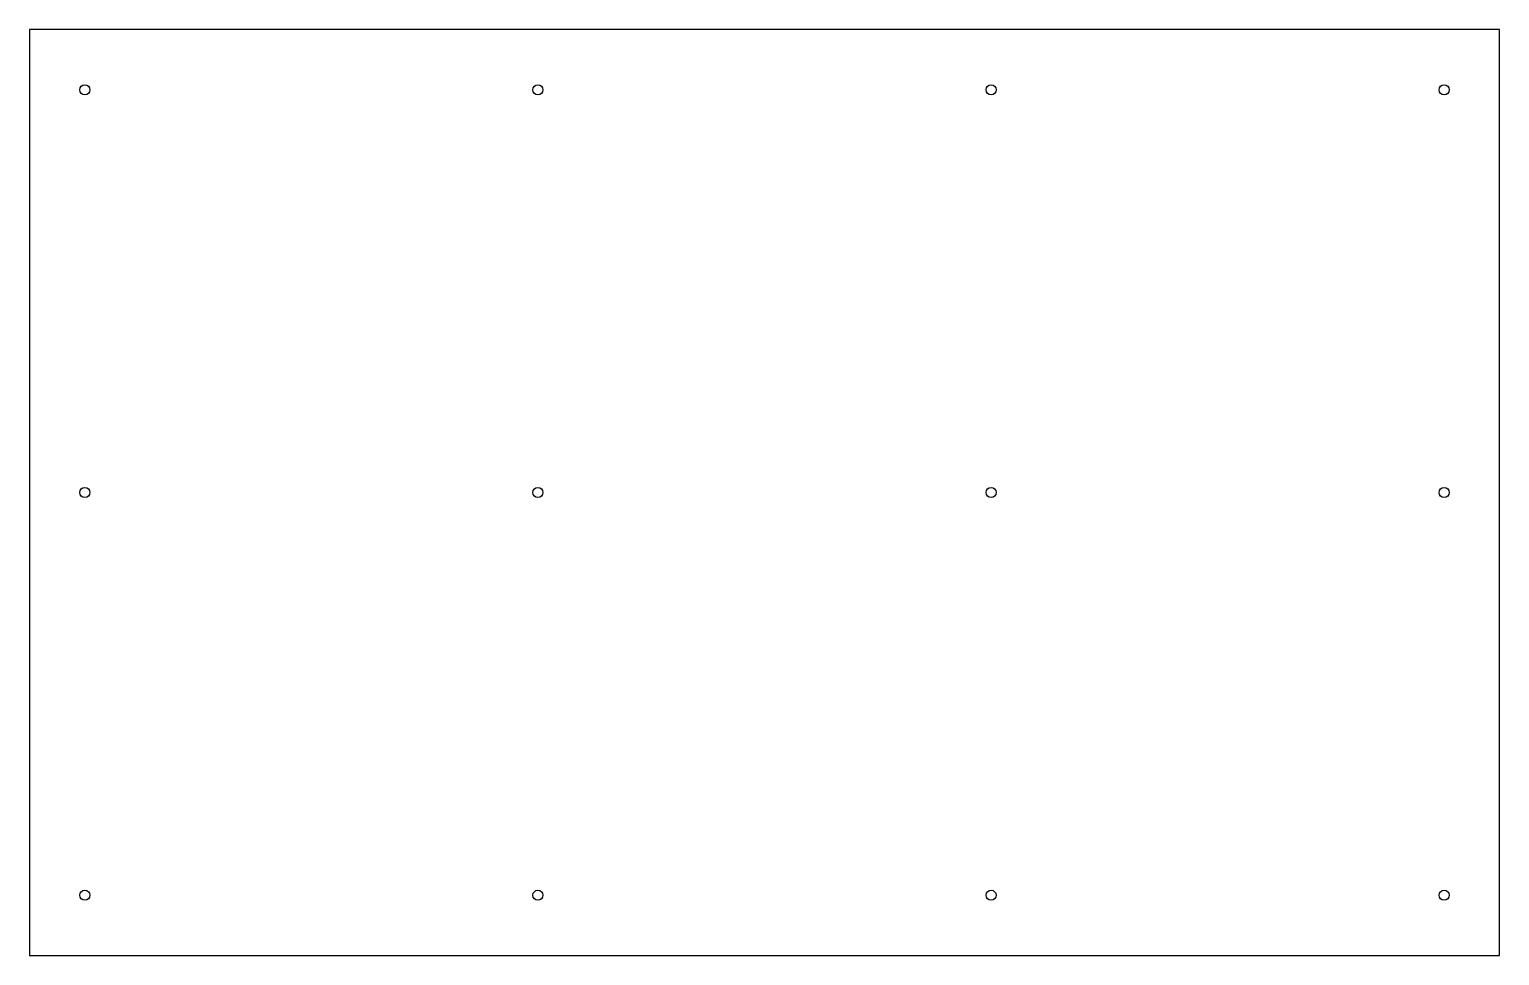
# Model space of a CAD drawing. Header units: millimetres. Extents: x 2382 to 3842, y 1498 to 2418.
import ezdxf

# ---------------------------------------------------------------- set-up
doc = ezdxf.new("R2010")
doc.units = ezdxf.units.MM

msp = doc.modelspace()

# ---------------------------------------------------------------- linework, layer by layer
at = {"color": 7, "linetype": 'Continuous', "lineweight": 25}
for p, q in [((3841.6, 2417.7), (2381.6, 2417.7)), ((2381.6, 2417.7), (2381.6, 1497.7)), ((3841.6, 1497.7), (3841.6, 2417.7)), ((2381.6, 1497.7), (3841.6, 1497.7))]:
    msp.add_line(p, q, dxfattribs=at)
for centre in [(2436.6, 2357.7), (2886.6, 2357.7), (3336.6, 2357.7), (3786.6, 2357.7), (2436.6, 1957.7), (2886.6, 1957.7), (3336.6, 1957.7), (3786.6, 1957.7), (2436.6, 1557.7), (2886.6, 1557.7), (3336.6, 1557.7), (3786.6, 1557.7)]:
    msp.add_circle(centre, 5, dxfattribs=at)

doc.saveas('drawing.dxf')
